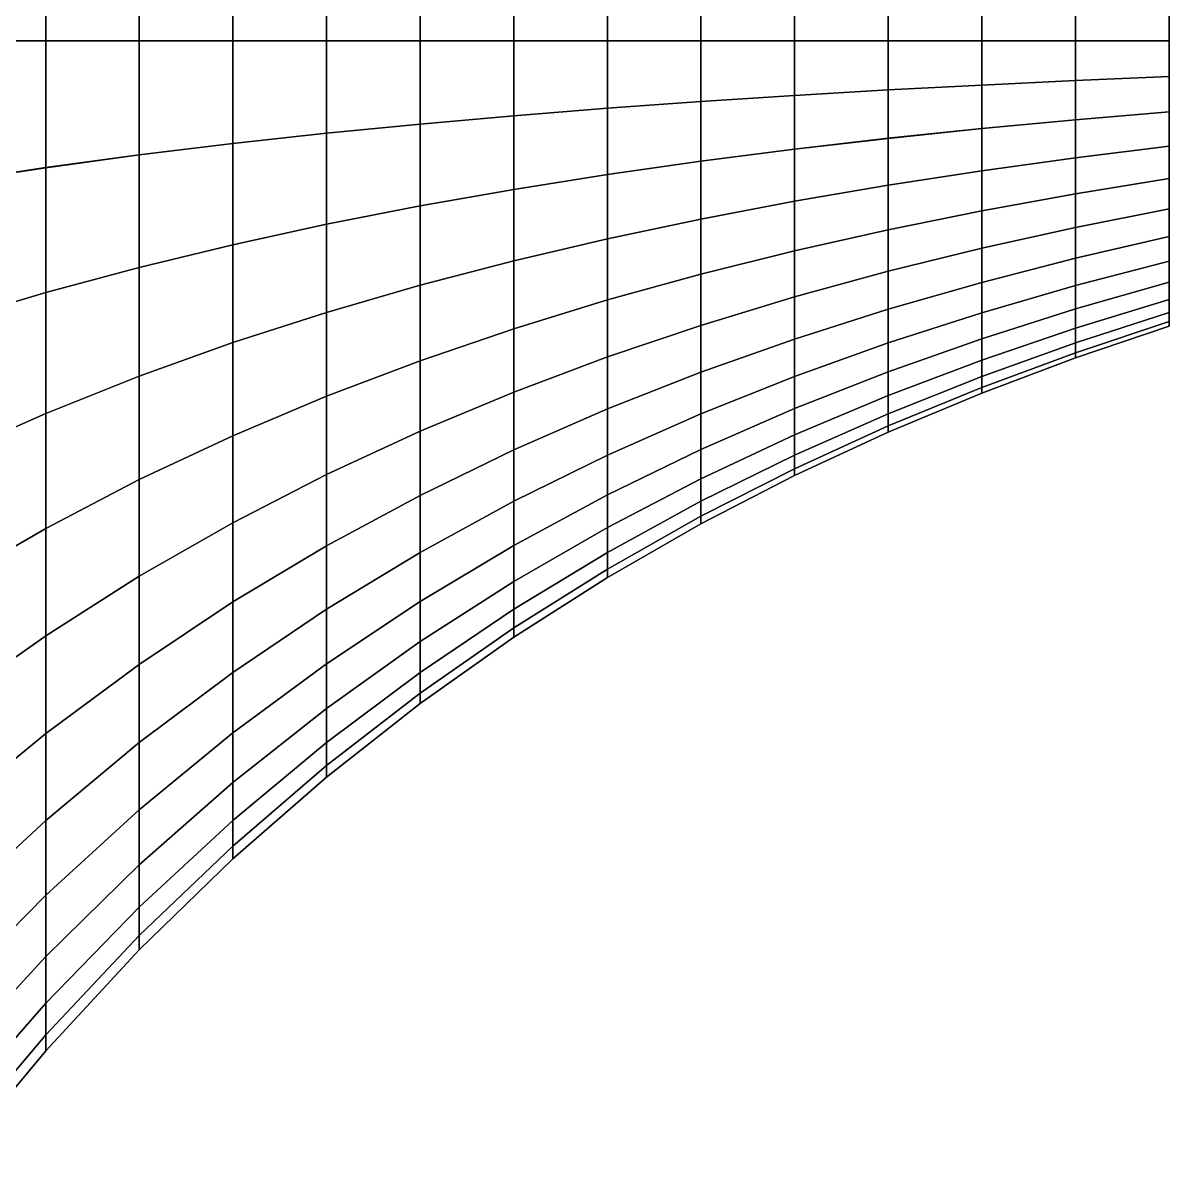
# Model space of a CAD drawing. Extents: x -4.7 to 8.2, y 0.4 to 1.1.
# Drawn here: x 7.9437 to 8.1847, y 0.5229 to 0.7627 of the extents above; entities that cross this region are included whole.
import ezdxf

# ---------------------------------------------------------------- set-up
doc = ezdxf.new("R2010")
doc.units = 0

msp = doc.modelspace()

# ---------------------------------------------------------------- linework, layer by layer
at = {"layer": 'polySurface8', "color": 253}
msp.add_polyline3d([(8.18474, 0.76643, 2.31319), (8.18474, 0.75889, 2.31367), (8.18474, 0.75136, 2.31319), (8.18474, 0.74394, 2.31178), (8.18474, 0.73676, 2.30945), (8.18474, 0.72993, 2.30623), (8.18474, 0.72356, 2.30219), (8.18474, 0.71774, 2.29738), (8.18474, 0.71257, 2.29187), (8.18474, 0.70813, 2.28576), (8.18474, 0.7045, 2.27915), (8.18474, 0.70172, 2.27213), (8.18474, 0.69984, 2.26482), (8.18474, 0.69889, 2.25733), (8.18474, 0.69889, 2.24978), (8.18474, 0.69984, 2.24229), (8.18474, 0.70172, 2.23498), (8.18474, 0.7045, 2.22796), (8.18474, 0.70813, 2.22134), (8.18474, 0.71257, 2.21523), (8.18474, 0.71774, 2.20973), (8.18474, 0.72356, 2.20492), (8.18474, 0.72993, 2.20087), (8.18474, 0.73676, 2.19766), (8.18474, 0.74394, 2.19532), (8.18474, 0.75136, 2.19391), (8.18474, 0.75889, 2.19344), (8.18474, 0.76643, 2.19391)], dxfattribs=at)
for points in [[(7.92884, 0.75889, 2.01705), (7.92884, 0.78853, 2.01891), (7.94853, 0.78557, 2.04238), (7.94853, 0.75889, 2.0407)], [(7.92884, 0.78853, 2.48819), (7.92884, 0.75889, 2.49006), (7.94853, 0.75889, 2.46641), (7.94853, 0.78557, 2.46473)], [(7.94853, 0.75889, 2.0407), (7.94853, 0.78557, 2.04238), (7.96821, 0.7829, 2.06349), (7.96821, 0.75889, 2.06198)], [(7.94853, 0.78557, 2.46473), (7.94853, 0.75889, 2.46641), (7.96821, 0.75889, 2.44512), (7.96821, 0.7829, 2.44361)], [(7.96821, 0.75889, 2.06198), (7.96821, 0.7829, 2.06349), (7.9879, 0.7805, 2.0825), (7.9879, 0.75889, 2.08114)], [(7.96821, 0.7829, 2.44361), (7.96821, 0.75889, 2.44512), (7.9879, 0.75889, 2.42596), (7.9879, 0.7805, 2.4246)], [(7.9879, 0.75889, 2.08114), (7.9879, 0.7805, 2.0825), (8.00758, 0.77834, 2.0996), (8.00758, 0.75889, 2.09838)], [(7.9879, 0.7805, 2.4246), (7.9879, 0.75889, 2.42596), (8.00758, 0.75889, 2.40872), (8.00758, 0.77834, 2.4075)], [(8.00758, 0.75889, 2.09838), (8.00758, 0.77834, 2.0996), (8.02727, 0.7764, 2.115), (8.02727, 0.75889, 2.1139)], [(8.00758, 0.77834, 2.4075), (8.00758, 0.75889, 2.40872), (8.02727, 0.75889, 2.39321), (8.02727, 0.7764, 2.3921)], [(8.02727, 0.75889, 2.1139), (8.02727, 0.7764, 2.115), (8.04695, 0.77465, 2.12885), (8.04695, 0.75889, 2.12786)], [(8.02727, 0.7764, 2.3921), (8.02727, 0.75889, 2.39321), (8.04695, 0.75889, 2.37924), (8.04695, 0.77465, 2.37825)], [(8.04695, 0.75889, 2.12786), (8.04695, 0.77465, 2.12885), (8.06663, 0.77307, 2.14132), (8.06663, 0.75889, 2.14043)], [(8.04695, 0.77465, 2.37825), (8.04695, 0.75889, 2.37924), (8.06663, 0.75889, 2.36667), (8.06663, 0.77307, 2.36578)], [(8.06663, 0.75889, 2.14043), (8.06663, 0.77307, 2.14132), (8.08632, 0.77165, 2.15255), (8.08632, 0.75889, 2.15174)], [(8.06663, 0.77307, 2.36578), (8.06663, 0.75889, 2.36667), (8.08632, 0.75889, 2.35536), (8.08632, 0.77165, 2.35456)], [(8.08632, 0.75889, 2.15174), (8.08632, 0.77165, 2.15255), (8.106, 0.77038, 2.16265), (8.106, 0.75889, 2.16193)], [(8.08632, 0.77165, 2.35456), (8.08632, 0.75889, 2.35536), (8.106, 0.75889, 2.34518), (8.106, 0.77038, 2.34446)], [(8.106, 0.75889, 2.16193), (8.106, 0.77038, 2.16265), (8.12569, 0.76923, 2.17174), (8.12569, 0.75889, 2.17109)], [(8.106, 0.77038, 2.34446), (8.106, 0.75889, 2.34518), (8.12569, 0.75889, 2.33602), (8.12569, 0.76923, 2.33537)], [(8.12569, 0.75889, 2.17109), (8.12569, 0.76923, 2.17174), (8.14537, 0.76819, 2.17992), (8.14537, 0.75889, 2.17933)], [(8.12569, 0.76923, 2.33537), (8.12569, 0.75889, 2.33602), (8.14537, 0.75889, 2.32777), (8.14537, 0.76819, 2.32718)], [(8.14537, 0.75889, 2.17933), (8.14537, 0.76819, 2.17992), (8.16506, 0.76726, 2.18728), (8.16506, 0.75889, 2.18676)], [(8.14537, 0.76819, 2.32718), (8.14537, 0.75889, 2.32777), (8.16506, 0.75889, 2.32035), (8.16506, 0.76726, 2.31982)], [(8.16506, 0.75889, 2.18676), (8.16506, 0.76726, 2.18728), (8.18474, 0.76643, 2.19391), (8.18474, 0.75889, 2.19344)], [(8.16506, 0.76726, 2.31982), (8.16506, 0.75889, 2.32035), (8.18474, 0.75889, 2.31367), (8.18474, 0.76643, 2.31319)], [(7.92884, 0.72925, 2.01891), (7.92884, 0.75889, 2.01705), (7.94853, 0.75889, 2.0407), (7.94853, 0.73221, 2.04238)], [(7.92884, 0.75889, 2.49006), (7.92884, 0.72925, 2.48819), (7.94853, 0.73222, 2.46473), (7.94853, 0.75889, 2.46641)], [(7.94853, 0.73221, 2.04238), (7.94853, 0.75889, 2.0407), (7.96821, 0.75889, 2.06198), (7.96821, 0.73488, 2.06349)], [(7.94853, 0.75889, 2.46641), (7.94853, 0.73222, 2.46473), (7.96821, 0.73488, 2.44361), (7.96821, 0.75889, 2.44512)], [(7.96821, 0.73488, 2.06349), (7.96821, 0.75889, 2.06198), (7.9879, 0.75889, 2.08114), (7.9879, 0.73728, 2.0825)], [(7.96821, 0.75889, 2.44512), (7.96821, 0.73488, 2.44361), (7.9879, 0.73728, 2.4246), (7.9879, 0.75889, 2.42596)], [(7.9879, 0.73728, 2.0825), (7.9879, 0.75889, 2.08114), (8.00758, 0.75889, 2.09838), (8.00758, 0.73944, 2.0996)], [(7.9879, 0.75889, 2.42596), (7.9879, 0.73728, 2.4246), (8.00758, 0.73944, 2.4075), (8.00758, 0.75889, 2.40872)], [(8.00758, 0.73944, 2.0996), (8.00758, 0.75889, 2.09838), (8.02727, 0.75889, 2.1139), (8.02727, 0.74139, 2.115)], [(8.00758, 0.75889, 2.40872), (8.00758, 0.73944, 2.4075), (8.02727, 0.74139, 2.3921), (8.02727, 0.75889, 2.39321)], [(8.02727, 0.74139, 2.115), (8.02727, 0.75889, 2.1139), (8.04695, 0.75889, 2.12786), (8.04695, 0.74314, 2.12885)], [(8.02727, 0.75889, 2.39321), (8.02727, 0.74139, 2.3921), (8.04695, 0.74314, 2.37825), (8.04695, 0.75889, 2.37924)], [(8.04695, 0.74314, 2.12885), (8.04695, 0.75889, 2.12786), (8.06663, 0.75889, 2.14043), (8.06663, 0.74471, 2.14132)], [(8.04695, 0.75889, 2.37924), (8.04695, 0.74314, 2.37825), (8.06663, 0.74472, 2.36578), (8.06663, 0.75889, 2.36667)], [(8.06663, 0.74471, 2.14132), (8.06663, 0.75889, 2.14043), (8.08632, 0.75889, 2.15174), (8.08632, 0.74613, 2.15255)], [(8.06663, 0.75889, 2.36667), (8.06663, 0.74472, 2.36578), (8.08632, 0.74613, 2.35456), (8.08632, 0.75889, 2.35536)], [(8.08632, 0.74613, 2.15255), (8.08632, 0.75889, 2.15174), (8.106, 0.75889, 2.16193), (8.106, 0.74741, 2.16265)], [(8.08632, 0.75889, 2.35536), (8.08632, 0.74613, 2.35456), (8.106, 0.74741, 2.34446), (8.106, 0.75889, 2.34518)], [(8.106, 0.74741, 2.16265), (8.106, 0.75889, 2.16193), (8.12569, 0.75889, 2.17109), (8.12569, 0.74856, 2.17174)], [(8.106, 0.75889, 2.34518), (8.106, 0.74741, 2.34446), (8.12569, 0.74856, 2.33537), (8.12569, 0.75889, 2.33602)], [(8.12569, 0.74856, 2.17174), (8.12569, 0.75889, 2.17109), (8.14537, 0.75889, 2.17933), (8.14537, 0.74959, 2.17992)], [(8.12569, 0.75889, 2.33602), (8.12569, 0.74856, 2.33537), (8.14537, 0.74959, 2.32718), (8.14537, 0.75889, 2.32777)], [(8.14537, 0.74959, 2.17992), (8.14537, 0.75889, 2.17933), (8.16506, 0.75889, 2.18676), (8.16506, 0.75052, 2.18728)], [(8.14537, 0.75889, 2.32777), (8.14537, 0.74959, 2.32718), (8.16506, 0.75052, 2.31982), (8.16506, 0.75889, 2.32035)], [(8.16506, 0.75052, 2.18728), (8.16506, 0.75889, 2.18676), (8.18474, 0.75889, 2.19344), (8.18474, 0.75136, 2.19391)], [(8.16506, 0.75889, 2.32035), (8.16506, 0.75052, 2.31982), (8.18474, 0.75136, 2.31319), (8.18474, 0.75889, 2.31367)], [(8.12569, 0.73838, 2.17368), (8.12569, 0.74856, 2.17174), (8.14537, 0.74959, 2.17992), (8.14537, 0.74044, 2.18167)], [(8.12569, 0.74856, 2.33537), (8.12569, 0.73839, 2.33343), (8.14537, 0.74044, 2.32544), (8.14537, 0.74959, 2.32718)], [(8.14537, 0.74044, 2.18167), (8.14537, 0.74959, 2.17992), (8.16506, 0.75052, 2.18728), (8.16506, 0.74228, 2.18885)], [(8.14537, 0.74959, 2.32718), (8.14537, 0.74044, 2.32544), (8.16506, 0.74228, 2.31825), (8.16506, 0.75052, 2.31982)], [(8.16506, 0.74228, 2.18885), (8.16506, 0.75052, 2.18728), (8.18474, 0.75136, 2.19391), (8.18474, 0.74394, 2.19532)], [(8.16506, 0.75052, 2.31982), (8.16506, 0.74228, 2.31825), (8.18474, 0.74394, 2.31178), (8.18474, 0.75136, 2.31319)], [(8.08632, 0.73357, 2.15494), (8.08632, 0.74613, 2.15255), (8.106, 0.74741, 2.16265), (8.106, 0.73611, 2.1648)], [(8.08632, 0.74613, 2.35456), (8.08632, 0.73357, 2.35216), (8.106, 0.73611, 2.3423), (8.106, 0.74741, 2.34446)], [(8.106, 0.73611, 2.1648), (8.106, 0.74741, 2.16265), (8.12569, 0.74856, 2.17174), (8.12569, 0.73838, 2.17368)], [(8.106, 0.74741, 2.34446), (8.106, 0.73611, 2.3423), (8.12569, 0.73839, 2.33343), (8.12569, 0.74856, 2.33537)], [(8.04695, 0.74314, 2.37825), (8.04695, 0.72764, 2.37529), (8.06663, 0.73076, 2.36312), (8.06663, 0.74472, 2.36578)], [(8.04695, 0.72764, 2.13181), (8.04695, 0.74314, 2.12885), (8.06663, 0.74471, 2.14132), (8.06663, 0.73076, 2.14399)], [(8.06663, 0.73076, 2.14399), (8.06663, 0.74471, 2.14132), (8.08632, 0.74613, 2.15255), (8.08632, 0.73357, 2.15494)], [(8.06663, 0.74472, 2.36578), (8.06663, 0.73076, 2.36312), (8.08632, 0.73357, 2.35216), (8.08632, 0.74613, 2.35456)], [(8.02727, 0.72416, 2.11829), (8.02727, 0.74139, 2.115), (8.04695, 0.74314, 2.12885), (8.04695, 0.72764, 2.13181)], [(8.02727, 0.74139, 2.3921), (8.02727, 0.72416, 2.38882), (8.04695, 0.72764, 2.37529), (8.04695, 0.74314, 2.37825)], [(8.14537, 0.74044, 2.32544), (8.14537, 0.73157, 2.32256), (8.16506, 0.7343, 2.31566), (8.16506, 0.74228, 2.31825)], [(8.14537, 0.73157, 2.18455), (8.14537, 0.74044, 2.18167), (8.16506, 0.74228, 2.18885), (8.16506, 0.7343, 2.19145)], [(8.16506, 0.74228, 2.31825), (8.16506, 0.7343, 2.31566), (8.18474, 0.73676, 2.30945), (8.18474, 0.74394, 2.31178)], [(8.16506, 0.7343, 2.19145), (8.16506, 0.74228, 2.18885), (8.18474, 0.74394, 2.19532), (8.18474, 0.73676, 2.19766)], [(8.00758, 0.7203, 2.10326), (8.00758, 0.73944, 2.0996), (8.02727, 0.74139, 2.115), (8.02727, 0.72416, 2.11829)], [(8.00758, 0.73944, 2.4075), (8.00758, 0.7203, 2.40385), (8.02727, 0.72416, 2.38882), (8.02727, 0.74139, 2.3921)], [(8.12569, 0.73839, 2.33343), (8.12569, 0.72854, 2.33023), (8.14537, 0.73157, 2.32256), (8.14537, 0.74044, 2.32544)], [(8.12569, 0.72854, 2.17688), (8.12569, 0.73838, 2.17368), (8.14537, 0.74044, 2.18167), (8.14537, 0.73157, 2.18455)], [(7.9879, 0.71601, 2.08656), (7.9879, 0.73728, 2.0825), (8.00758, 0.73944, 2.0996), (8.00758, 0.7203, 2.10326)], [(7.9879, 0.73728, 2.4246), (7.9879, 0.71602, 2.42055), (8.00758, 0.7203, 2.40385), (8.00758, 0.73944, 2.4075)], [(8.106, 0.73611, 2.3423), (8.106, 0.72516, 2.33874), (8.12569, 0.72854, 2.33023), (8.12569, 0.73839, 2.33343)], [(8.106, 0.72516, 2.16836), (8.106, 0.73611, 2.1648), (8.12569, 0.73838, 2.17368), (8.12569, 0.72854, 2.17688)], [(7.96821, 0.71125, 2.068), (7.96821, 0.73488, 2.06349), (7.9879, 0.73728, 2.0825), (7.9879, 0.71601, 2.08656)], [(7.96821, 0.73488, 2.44361), (7.96821, 0.71125, 2.4391), (7.9879, 0.71602, 2.42055), (7.9879, 0.73728, 2.4246)], [(8.08632, 0.73357, 2.35216), (8.08632, 0.72141, 2.34821), (8.106, 0.72516, 2.33874), (8.106, 0.73611, 2.3423)], [(8.08632, 0.72141, 2.15889), (8.08632, 0.73357, 2.15494), (8.106, 0.73611, 2.1648), (8.106, 0.72516, 2.16836)], [(8.16506, 0.7343, 2.31566), (8.16506, 0.72671, 2.31209), (8.18474, 0.72993, 2.30623), (8.18474, 0.73676, 2.30945)], [(8.16506, 0.72671, 2.19502), (8.16506, 0.7343, 2.19145), (8.18474, 0.73676, 2.19766), (8.18474, 0.72993, 2.20087)], [(7.94853, 0.70596, 2.04738), (7.94853, 0.73221, 2.04238), (7.96821, 0.73488, 2.06349), (7.96821, 0.71125, 2.068)], [(7.94853, 0.73222, 2.46473), (7.94853, 0.70596, 2.45972), (7.96821, 0.71125, 2.4391), (7.96821, 0.73488, 2.44361)], [(8.06663, 0.73076, 2.36312), (8.06663, 0.71725, 2.35873), (8.08632, 0.72141, 2.34821), (8.08632, 0.73357, 2.35216)], [(8.06663, 0.71725, 2.14838), (8.06663, 0.73076, 2.14399), (8.08632, 0.73357, 2.15494), (8.08632, 0.72141, 2.15889)], [(8.14537, 0.73157, 2.32256), (8.14537, 0.72314, 2.31859), (8.16506, 0.72671, 2.31209), (8.16506, 0.7343, 2.31566)], [(8.14537, 0.72314, 2.18851), (8.14537, 0.73157, 2.18455), (8.16506, 0.7343, 2.19145), (8.16506, 0.72671, 2.19502)], [(7.92884, 0.72925, 2.48819), (7.92884, 0.70008, 2.48263), (7.94853, 0.70596, 2.45972), (7.94853, 0.73222, 2.46473)], [(7.92884, 0.70008, 2.02448), (7.92884, 0.72925, 2.01891), (7.94853, 0.73221, 2.04238), (7.94853, 0.70596, 2.04738)], [(8.04695, 0.72764, 2.37529), (8.04695, 0.71262, 2.37041), (8.06663, 0.71725, 2.35873), (8.06663, 0.73076, 2.36312)], [(8.04695, 0.71262, 2.13669), (8.04695, 0.72764, 2.13181), (8.06663, 0.73076, 2.14399), (8.06663, 0.71725, 2.14838)], [(8.12569, 0.72854, 2.33023), (8.12569, 0.71916, 2.32582), (8.14537, 0.72314, 2.31859), (8.14537, 0.73157, 2.32256)], [(8.12569, 0.71916, 2.18129), (8.12569, 0.72854, 2.17688), (8.14537, 0.73157, 2.18455), (8.14537, 0.72314, 2.18851)], [(8.106, 0.72516, 2.33874), (8.106, 0.71475, 2.33385), (8.12569, 0.71916, 2.32582), (8.12569, 0.72854, 2.33023)], [(8.106, 0.71475, 2.17326), (8.106, 0.72516, 2.16836), (8.12569, 0.72854, 2.17688), (8.12569, 0.71916, 2.18129)], [(8.16506, 0.72671, 2.31209), (8.16506, 0.71963, 2.30759), (8.18474, 0.72356, 2.30219), (8.18474, 0.72993, 2.30623)], [(8.16506, 0.71963, 2.19951), (8.16506, 0.72671, 2.19502), (8.18474, 0.72993, 2.20087), (8.18474, 0.72356, 2.20492)], [(8.02727, 0.72416, 2.38882), (8.02727, 0.70748, 2.3834), (8.04695, 0.71262, 2.37041), (8.04695, 0.72764, 2.37529)], [(8.02727, 0.70748, 2.12371), (8.02727, 0.72416, 2.11829), (8.04695, 0.72764, 2.13181), (8.04695, 0.71262, 2.13669)], [(8.14537, 0.72314, 2.31859), (8.14537, 0.71527, 2.3136), (8.16506, 0.71963, 2.30759), (8.16506, 0.72671, 2.31209)], [(8.14537, 0.71527, 2.19351), (8.14537, 0.72314, 2.18851), (8.16506, 0.72671, 2.19502), (8.16506, 0.71963, 2.19951)], [(8.00758, 0.7203, 2.40385), (8.00758, 0.70177, 2.39783), (8.02727, 0.70748, 2.3834), (8.02727, 0.72416, 2.38882)], [(8.00758, 0.70177, 2.10928), (8.00758, 0.7203, 2.10326), (8.02727, 0.72416, 2.11829), (8.02727, 0.70748, 2.12371)], [(8.08632, 0.72141, 2.34821), (8.08632, 0.70985, 2.34277), (8.106, 0.71475, 2.33385), (8.106, 0.72516, 2.33874)], [(8.08632, 0.70985, 2.16434), (8.08632, 0.72141, 2.15889), (8.106, 0.72516, 2.16836), (8.106, 0.71475, 2.17326)], [(8.12569, 0.71916, 2.32582), (8.12569, 0.71042, 2.32027), (8.14537, 0.71527, 2.3136), (8.14537, 0.72314, 2.31859)], [(8.12569, 0.71042, 2.18684), (8.12569, 0.71916, 2.18129), (8.14537, 0.72314, 2.18851), (8.14537, 0.71527, 2.19351)], [(8.16506, 0.71963, 2.30759), (8.16506, 0.71317, 2.30224), (8.18474, 0.71774, 2.29738), (8.18474, 0.72356, 2.30219)], [(8.16506, 0.71317, 2.20486), (8.16506, 0.71963, 2.19951), (8.18474, 0.72356, 2.20492), (8.18474, 0.71774, 2.20973)], [(8.06663, 0.71725, 2.35873), (8.06663, 0.7044, 2.35268), (8.08632, 0.70985, 2.34277), (8.08632, 0.72141, 2.34821)], [(8.06663, 0.7044, 2.15442), (8.06663, 0.71725, 2.14838), (8.08632, 0.72141, 2.15889), (8.08632, 0.70985, 2.16434)], [(7.9879, 0.71602, 2.42055), (7.9879, 0.69542, 2.41386), (8.00758, 0.70177, 2.39783), (8.00758, 0.7203, 2.40385)], [(7.9879, 0.69542, 2.09325), (7.9879, 0.71601, 2.08656), (8.00758, 0.7203, 2.10326), (8.00758, 0.70177, 2.10928)], [(8.106, 0.71475, 2.33385), (8.106, 0.70504, 2.32768), (8.12569, 0.71042, 2.32027), (8.12569, 0.71916, 2.32582)], [(8.106, 0.70504, 2.17942), (8.106, 0.71475, 2.17326), (8.12569, 0.71916, 2.18129), (8.12569, 0.71042, 2.18684)], [(8.14537, 0.71527, 2.3136), (8.14537, 0.70809, 2.30765), (8.16506, 0.71317, 2.30224), (8.16506, 0.71963, 2.30759)], [(8.14537, 0.70809, 2.19945), (8.14537, 0.71527, 2.19351), (8.16506, 0.71963, 2.19951), (8.16506, 0.71317, 2.20486)], [(7.96821, 0.71125, 2.4391), (7.96821, 0.68837, 2.43167), (7.9879, 0.69542, 2.41386), (7.9879, 0.71602, 2.42055)], [(7.96821, 0.68837, 2.07544), (7.96821, 0.71125, 2.068), (7.9879, 0.71601, 2.08656), (7.9879, 0.69542, 2.09325)], [(8.04695, 0.71262, 2.37041), (8.04695, 0.69834, 2.36369), (8.06663, 0.7044, 2.35268), (8.06663, 0.71725, 2.35873)], [(8.04695, 0.69834, 2.14341), (8.04695, 0.71262, 2.13669), (8.06663, 0.71725, 2.14838), (8.06663, 0.7044, 2.15442)], [(8.16506, 0.71317, 2.30224), (8.16506, 0.70743, 2.29613), (8.18474, 0.71257, 2.29187), (8.18474, 0.71774, 2.29738)], [(8.16506, 0.70743, 2.21097), (8.16506, 0.71317, 2.20486), (8.18474, 0.71774, 2.20973), (8.18474, 0.71257, 2.21523)], [(8.08632, 0.70985, 2.34277), (8.08632, 0.69905, 2.33592), (8.106, 0.70504, 2.32768), (8.106, 0.71475, 2.33385)], [(8.08632, 0.69905, 2.17119), (8.08632, 0.70985, 2.16434), (8.106, 0.71475, 2.17326), (8.106, 0.70504, 2.17942)], [(8.12569, 0.71042, 2.32027), (8.12569, 0.70244, 2.31367), (8.14537, 0.70809, 2.30765), (8.14537, 0.71527, 2.3136)], [(8.12569, 0.70244, 2.19344), (8.12569, 0.71042, 2.18684), (8.14537, 0.71527, 2.19351), (8.14537, 0.70809, 2.19945)], [(7.94853, 0.70596, 2.45972), (7.94853, 0.68054, 2.45146), (7.96821, 0.68837, 2.43167), (7.96821, 0.71125, 2.4391)], [(7.94853, 0.68054, 2.05564), (7.94853, 0.70596, 2.04738), (7.96821, 0.71125, 2.068), (7.96821, 0.68837, 2.07544)], [(8.02727, 0.70748, 2.3834), (8.02727, 0.69161, 2.37593), (8.04695, 0.69834, 2.36369), (8.04695, 0.71262, 2.37041)], [(8.02727, 0.69161, 2.13117), (8.02727, 0.70748, 2.12371), (8.04695, 0.71262, 2.13669), (8.04695, 0.69834, 2.14341)], [(8.14537, 0.70809, 2.30765), (8.14537, 0.70171, 2.30086), (8.16506, 0.70743, 2.29613), (8.16506, 0.71317, 2.30224)], [(8.14537, 0.70171, 2.20624), (8.14537, 0.70809, 2.19945), (8.16506, 0.71317, 2.20486), (8.16506, 0.70743, 2.21097)], [(8.16506, 0.70743, 2.29613), (8.16506, 0.7025, 2.28934), (8.18474, 0.70813, 2.28576), (8.18474, 0.71257, 2.29187)], [(8.16506, 0.70249, 2.21776), (8.16506, 0.70743, 2.21097), (8.18474, 0.71257, 2.21523), (8.18474, 0.70813, 2.22134)], [(8.06663, 0.7044, 2.35268), (8.06663, 0.6924, 2.34507), (8.08632, 0.69905, 2.33592), (8.08632, 0.70985, 2.34277)], [(8.06663, 0.6924, 2.16204), (8.06663, 0.7044, 2.15442), (8.08632, 0.70985, 2.16434), (8.08632, 0.69905, 2.17119)], [(8.106, 0.70504, 2.32768), (8.106, 0.69617, 2.32035), (8.12569, 0.70244, 2.31367), (8.12569, 0.71042, 2.32027)], [(8.106, 0.69617, 2.18676), (8.106, 0.70504, 2.17942), (8.12569, 0.71042, 2.18684), (8.12569, 0.70244, 2.19344)], [(8.00758, 0.70177, 2.39783), (8.00758, 0.68414, 2.38953), (8.02727, 0.69161, 2.37593), (8.02727, 0.70748, 2.3834)], [(8.00758, 0.68414, 2.11757), (8.00758, 0.70177, 2.10928), (8.02727, 0.70748, 2.12371), (8.02727, 0.69161, 2.13117)], [(8.12569, 0.70244, 2.31367), (8.12569, 0.69535, 2.30612), (8.14537, 0.70171, 2.30086), (8.14537, 0.70809, 2.30765)], [(8.12569, 0.69535, 2.20099), (8.12569, 0.70244, 2.19344), (8.14537, 0.70809, 2.19945), (8.14537, 0.70171, 2.20624)], [(8.14537, 0.70171, 2.30086), (8.14537, 0.69623, 2.29332), (8.16506, 0.7025, 2.28934), (8.16506, 0.70743, 2.29613)], [(8.14537, 0.69623, 2.21378), (8.14537, 0.70171, 2.20624), (8.16506, 0.70743, 2.21097), (8.16506, 0.70249, 2.21776)], [(8.16506, 0.7025, 2.28934), (8.16506, 0.69845, 2.28199), (8.18474, 0.7045, 2.27915), (8.18474, 0.70813, 2.28576)], [(8.16506, 0.69845, 2.22511), (8.16506, 0.70249, 2.21776), (8.18474, 0.70813, 2.22134), (8.18474, 0.7045, 2.22796)], [(7.92884, 0.70008, 2.48263), (7.92884, 0.67183, 2.47345), (7.94853, 0.68054, 2.45146), (7.94853, 0.70596, 2.45972)], [(7.92884, 0.67183, 2.03366), (7.92884, 0.70008, 2.02448), (7.94853, 0.70596, 2.04738), (7.94853, 0.68054, 2.05564)], [(8.04695, 0.69834, 2.36369), (8.04695, 0.68501, 2.35524), (8.06663, 0.6924, 2.34507), (8.06663, 0.7044, 2.35268)], [(8.04695, 0.68501, 2.15187), (8.04695, 0.69834, 2.14341), (8.06663, 0.7044, 2.15442), (8.06663, 0.6924, 2.16204)], [(8.08632, 0.69905, 2.33592), (8.08632, 0.6892, 2.32777), (8.106, 0.69617, 2.32035), (8.106, 0.70504, 2.32768)], [(8.08632, 0.6892, 2.17934), (8.08632, 0.69905, 2.17119), (8.106, 0.70504, 2.17942), (8.106, 0.69617, 2.18676)], [(8.16506, 0.69845, 2.28199), (8.16506, 0.69537, 2.27419), (8.18474, 0.70172, 2.27213), (8.18474, 0.7045, 2.27915)], [(8.16506, 0.69537, 2.23291), (8.16506, 0.69845, 2.22511), (8.18474, 0.7045, 2.22796), (8.18474, 0.70172, 2.23498)], [(7.9879, 0.69542, 2.41386), (7.9879, 0.67583, 2.40464), (8.00758, 0.68414, 2.38953), (8.00758, 0.70177, 2.39783)], [(7.9879, 0.67583, 2.10247), (7.9879, 0.69542, 2.09325), (8.00758, 0.70177, 2.10928), (8.00758, 0.68414, 2.11757)], [(8.106, 0.69617, 2.32035), (8.106, 0.68829, 2.31196), (8.12569, 0.69535, 2.30612), (8.12569, 0.70244, 2.31367)], [(8.106, 0.68829, 2.19515), (8.106, 0.69617, 2.18676), (8.12569, 0.70244, 2.19344), (8.12569, 0.69535, 2.20099)], [(8.12569, 0.69535, 2.30612), (8.12569, 0.68927, 2.29774), (8.14537, 0.69623, 2.29332), (8.14537, 0.70171, 2.30086)], [(8.12569, 0.68927, 2.20937), (8.12569, 0.69535, 2.20099), (8.14537, 0.70171, 2.20624), (8.14537, 0.69623, 2.21378)], [(8.14537, 0.69623, 2.29332), (8.14537, 0.69174, 2.28515), (8.16506, 0.69845, 2.28199), (8.16506, 0.7025, 2.28934)], [(8.14537, 0.69174, 2.22195), (8.14537, 0.69623, 2.21378), (8.16506, 0.70249, 2.21776), (8.16506, 0.69845, 2.22511)], [(8.16506, 0.69537, 2.27419), (8.16506, 0.69328, 2.26607), (8.18474, 0.69984, 2.26482), (8.18474, 0.70172, 2.27213)], [(8.16506, 0.69328, 2.24104), (8.16506, 0.69537, 2.23291), (8.18474, 0.70172, 2.23498), (8.18474, 0.69984, 2.24229)], [(8.06663, 0.6924, 2.34507), (8.06663, 0.68146, 2.33601), (8.08632, 0.6892, 2.32777), (8.08632, 0.69905, 2.33592)], [(8.06663, 0.68146, 2.17109), (8.06663, 0.6924, 2.16204), (8.08632, 0.69905, 2.17119), (8.08632, 0.6892, 2.17934)], [(8.16506, 0.69328, 2.26607), (8.16506, 0.69223, 2.25775), (8.18474, 0.69889, 2.25733), (8.18474, 0.69984, 2.26482)], [(8.16506, 0.69223, 2.24936), (8.16506, 0.69328, 2.24104), (8.18474, 0.69984, 2.24229), (8.18474, 0.69889, 2.24978)], [(8.02727, 0.69161, 2.37593), (8.02727, 0.67681, 2.36653), (8.04695, 0.68501, 2.35524), (8.04695, 0.69834, 2.36369)], [(8.02727, 0.67681, 2.14057), (8.02727, 0.69161, 2.13117), (8.04695, 0.69834, 2.14341), (8.04695, 0.68501, 2.15187)], [(8.14537, 0.69174, 2.28515), (8.14537, 0.68831, 2.27649), (8.16506, 0.69537, 2.27419), (8.16506, 0.69845, 2.28199)], [(8.14537, 0.68831, 2.23062), (8.14537, 0.69174, 2.22195), (8.16506, 0.69845, 2.22511), (8.16506, 0.69537, 2.23291)], [(8.16506, 0.69223, 2.25775), (8.16506, 0.69223, 2.24936), (8.18474, 0.69889, 2.24978), (8.18474, 0.69889, 2.25733)], [(7.96821, 0.68837, 2.43167), (7.96821, 0.6666, 2.42143), (7.9879, 0.67583, 2.40464), (7.9879, 0.69542, 2.41386)], [(7.96821, 0.6666, 2.08568), (7.96821, 0.68837, 2.07544), (7.9879, 0.69542, 2.09325), (7.9879, 0.67583, 2.10247)], [(8.08632, 0.6892, 2.32777), (8.08632, 0.68045, 2.31845), (8.106, 0.68829, 2.31196), (8.106, 0.69617, 2.32035)], [(8.08632, 0.68045, 2.18866), (8.08632, 0.6892, 2.17934), (8.106, 0.69617, 2.18676), (8.106, 0.68829, 2.19515)], [(8.106, 0.68829, 2.31196), (8.106, 0.68153, 2.30265), (8.12569, 0.68927, 2.29774), (8.12569, 0.69535, 2.30612)], [(8.106, 0.68153, 2.20446), (8.106, 0.68829, 2.19515), (8.12569, 0.69535, 2.20099), (8.12569, 0.68927, 2.20937)], [(8.12569, 0.68927, 2.29774), (8.12569, 0.68428, 2.28866), (8.14537, 0.69174, 2.28515), (8.14537, 0.69623, 2.29332)], [(8.12569, 0.68428, 2.21844), (8.12569, 0.68927, 2.20937), (8.14537, 0.69623, 2.21378), (8.14537, 0.69174, 2.22195)], [(8.14537, 0.68831, 2.27649), (8.14537, 0.68599, 2.26746), (8.16506, 0.69328, 2.26607), (8.16506, 0.69537, 2.27419)], [(8.14537, 0.68599, 2.23964), (8.14537, 0.68831, 2.23062), (8.16506, 0.69537, 2.23291), (8.16506, 0.69328, 2.24104)], [(8.04695, 0.68501, 2.35524), (8.04695, 0.67285, 2.34518), (8.06663, 0.68146, 2.33601), (8.06663, 0.6924, 2.34507)], [(8.04695, 0.67285, 2.16193), (8.04695, 0.68501, 2.15187), (8.06663, 0.6924, 2.16204), (8.06663, 0.68146, 2.17109)], [(8.12569, 0.68428, 2.28866), (8.12569, 0.68046, 2.27904), (8.14537, 0.68831, 2.27649), (8.14537, 0.69174, 2.28515)], [(8.12569, 0.68046, 2.22807), (8.12569, 0.68428, 2.21844), (8.14537, 0.69174, 2.22195), (8.14537, 0.68831, 2.23062)], [(8.14537, 0.68599, 2.26746), (8.14537, 0.68482, 2.25821), (8.16506, 0.69223, 2.25775), (8.16506, 0.69328, 2.26607)], [(8.14537, 0.68482, 2.24889), (8.14537, 0.68599, 2.23964), (8.16506, 0.69328, 2.24104), (8.16506, 0.69223, 2.24936)], [(8.14537, 0.68482, 2.25821), (8.14537, 0.68482, 2.24889), (8.16506, 0.69223, 2.24936), (8.16506, 0.69223, 2.25775)], [(8.00758, 0.68414, 2.38953), (8.00758, 0.66769, 2.37909), (8.02727, 0.67681, 2.36653), (8.02727, 0.69161, 2.37593)], [(8.00758, 0.66768, 2.12802), (8.00758, 0.68414, 2.11757), (8.02727, 0.69161, 2.13117), (8.02727, 0.67681, 2.14057)], [(8.106, 0.68153, 2.30265), (8.106, 0.67599, 2.29256), (8.12569, 0.68428, 2.28866), (8.12569, 0.68927, 2.29774)], [(8.106, 0.67599, 2.21454), (8.106, 0.68153, 2.20446), (8.12569, 0.68927, 2.20937), (8.12569, 0.68428, 2.21844)], [(7.94853, 0.68054, 2.45146), (7.94853, 0.65635, 2.44008), (7.96821, 0.6666, 2.42143), (7.96821, 0.68837, 2.43167)], [(7.94853, 0.65635, 2.06703), (7.94853, 0.68054, 2.05564), (7.96821, 0.68837, 2.07544), (7.96821, 0.6666, 2.08568)], [(8.06663, 0.68146, 2.33601), (8.06663, 0.67173, 2.32566), (8.08632, 0.68045, 2.31845), (8.08632, 0.6892, 2.32777)], [(8.06663, 0.67173, 2.18145), (8.06663, 0.68146, 2.17109), (8.08632, 0.6892, 2.17934), (8.08632, 0.68045, 2.18866)], [(8.08632, 0.68045, 2.31845), (8.08632, 0.67293, 2.3081), (8.106, 0.68153, 2.30265), (8.106, 0.68829, 2.31196)], [(8.08632, 0.67293, 2.199), (8.08632, 0.68045, 2.18866), (8.106, 0.68829, 2.19515), (8.106, 0.68153, 2.20446)], [(8.12569, 0.68046, 2.27904), (8.12569, 0.67789, 2.269), (8.14537, 0.68599, 2.26746), (8.14537, 0.68831, 2.27649)], [(8.12569, 0.67789, 2.2381), (8.12569, 0.68046, 2.22807), (8.14537, 0.68831, 2.23062), (8.14537, 0.68599, 2.23964)], [(8.02727, 0.67681, 2.36653), (8.02727, 0.66329, 2.35536), (8.04695, 0.67285, 2.34518), (8.04695, 0.68501, 2.35524)], [(8.02727, 0.66329, 2.15175), (8.02727, 0.67681, 2.14057), (8.04695, 0.68501, 2.15187), (8.04695, 0.67285, 2.16193)], [(8.12569, 0.67789, 2.269), (8.12569, 0.67659, 2.25873), (8.14537, 0.68482, 2.25821), (8.14537, 0.68599, 2.26746)], [(8.12569, 0.67659, 2.24837), (8.12569, 0.67789, 2.2381), (8.14537, 0.68599, 2.23964), (8.14537, 0.68482, 2.24889)], [(8.12569, 0.67659, 2.25873), (8.12569, 0.67659, 2.24837), (8.14537, 0.68482, 2.24889), (8.14537, 0.68482, 2.25821)], [(7.9879, 0.67583, 2.40464), (7.9879, 0.65755, 2.39304), (8.00758, 0.66769, 2.37909), (8.00758, 0.68414, 2.38953)], [(7.9879, 0.65755, 2.11407), (7.9879, 0.67583, 2.10247), (8.00758, 0.68414, 2.11757), (8.00758, 0.66768, 2.12802)], [(8.106, 0.67599, 2.29256), (8.106, 0.67175, 2.28187), (8.12569, 0.68046, 2.27904), (8.12569, 0.68428, 2.28866)], [(8.106, 0.67175, 2.22524), (8.106, 0.67599, 2.21454), (8.12569, 0.68428, 2.21844), (8.12569, 0.68046, 2.22807)], [(7.92884, 0.67183, 2.47345), (7.92884, 0.64496, 2.4608), (7.94853, 0.65635, 2.44008), (7.94853, 0.68054, 2.45146)], [(7.92884, 0.64496, 2.0463), (7.92884, 0.67183, 2.03366), (7.94853, 0.68054, 2.05564), (7.94853, 0.65635, 2.06703)], [(8.04695, 0.67285, 2.34518), (8.04695, 0.66205, 2.33367), (8.06663, 0.67173, 2.32566), (8.06663, 0.68146, 2.33601)], [(8.04695, 0.66205, 2.17344), (8.04695, 0.67285, 2.16193), (8.06663, 0.68146, 2.17109), (8.06663, 0.67173, 2.18145)], [(8.06663, 0.67173, 2.32566), (8.06663, 0.66338, 2.31416), (8.08632, 0.67293, 2.3081), (8.08632, 0.68045, 2.31845)], [(8.06663, 0.66338, 2.19294), (8.06663, 0.67173, 2.18145), (8.08632, 0.68045, 2.18866), (8.08632, 0.67293, 2.199)], [(8.08632, 0.67293, 2.3081), (8.08632, 0.66677, 2.2969), (8.106, 0.67599, 2.29256), (8.106, 0.68153, 2.30265)], [(8.08632, 0.66677, 2.2102), (8.08632, 0.67293, 2.199), (8.106, 0.68153, 2.20446), (8.106, 0.67599, 2.21454)], [(8.106, 0.67175, 2.28187), (8.106, 0.66889, 2.27072), (8.12569, 0.67789, 2.269), (8.12569, 0.68046, 2.27904)], [(8.106, 0.66889, 2.23638), (8.106, 0.67175, 2.22524), (8.12569, 0.68046, 2.22807), (8.12569, 0.67789, 2.2381)], [(8.106, 0.66889, 2.27072), (8.106, 0.66745, 2.25931), (8.12569, 0.67659, 2.25873), (8.12569, 0.67789, 2.269)], [(8.106, 0.66745, 2.2478), (8.106, 0.66889, 2.23638), (8.12569, 0.67789, 2.2381), (8.12569, 0.67659, 2.24837)], [(7.96821, 0.6666, 2.42143), (7.96821, 0.64629, 2.40853), (7.9879, 0.65755, 2.39304), (7.9879, 0.67583, 2.40464)], [(7.96821, 0.64629, 2.09857), (7.96821, 0.6666, 2.08568), (7.9879, 0.67583, 2.10247), (7.9879, 0.65755, 2.11407)], [(8.00758, 0.66769, 2.37909), (8.00758, 0.65267, 2.36667), (8.02727, 0.66329, 2.35536), (8.02727, 0.67681, 2.36653)], [(8.00758, 0.65267, 2.14044), (8.00758, 0.66768, 2.12802), (8.02727, 0.67681, 2.14057), (8.02727, 0.66329, 2.15175)], [(8.08632, 0.66677, 2.2969), (8.08632, 0.66207, 2.28501), (8.106, 0.67175, 2.28187), (8.106, 0.67599, 2.29256)], [(8.08632, 0.66207, 2.22209), (8.08632, 0.66677, 2.2102), (8.106, 0.67599, 2.21454), (8.106, 0.67175, 2.22524)], [(8.106, 0.66745, 2.25931), (8.106, 0.66745, 2.2478), (8.12569, 0.67659, 2.24837), (8.12569, 0.67659, 2.25873)], [(8.02727, 0.66329, 2.35536), (8.02727, 0.65129, 2.34257), (8.04695, 0.66205, 2.33367), (8.04695, 0.67285, 2.34518)], [(8.02727, 0.65129, 2.16453), (8.02727, 0.66329, 2.15175), (8.04695, 0.67285, 2.16193), (8.04695, 0.66205, 2.17344)], [(8.06663, 0.66338, 2.31416), (8.06663, 0.65654, 2.30172), (8.08632, 0.66677, 2.2969), (8.08632, 0.67293, 2.3081)], [(8.06663, 0.65654, 2.20539), (8.06663, 0.66338, 2.19294), (8.08632, 0.67293, 2.199), (8.08632, 0.66677, 2.2102)], [(8.04695, 0.66205, 2.33367), (8.04695, 0.65277, 2.3209), (8.06663, 0.66338, 2.31416), (8.06663, 0.67173, 2.32566)], [(8.04695, 0.65277, 2.1862), (8.04695, 0.66205, 2.17344), (8.06663, 0.67173, 2.18145), (8.06663, 0.66338, 2.19294)], [(8.08632, 0.66207, 2.28501), (8.08632, 0.65889, 2.27263), (8.106, 0.66889, 2.27072), (8.106, 0.67175, 2.28187)], [(8.08632, 0.65889, 2.23448), (8.08632, 0.66207, 2.22209), (8.106, 0.67175, 2.22524), (8.106, 0.66889, 2.23638)], [(7.9879, 0.65755, 2.39304), (7.9879, 0.64087, 2.37924), (8.00758, 0.65267, 2.36667), (8.00758, 0.66769, 2.37909)], [(7.9879, 0.64087, 2.12787), (7.9879, 0.65755, 2.11407), (8.00758, 0.66768, 2.12802), (8.00758, 0.65267, 2.14044)], [(8.08632, 0.65889, 2.27263), (8.08632, 0.65729, 2.25994), (8.106, 0.66745, 2.25931), (8.106, 0.66889, 2.27072)], [(8.08632, 0.65729, 2.24716), (8.08632, 0.65889, 2.23448), (8.106, 0.66889, 2.23638), (8.106, 0.66745, 2.2478)], [(7.94853, 0.65635, 2.44008), (7.94853, 0.63378, 2.42576), (7.96821, 0.64629, 2.40853), (7.96821, 0.6666, 2.42143)], [(7.94853, 0.63378, 2.08135), (7.94853, 0.65635, 2.06703), (7.96821, 0.6666, 2.08568), (7.96821, 0.64629, 2.09857)], [(8.06663, 0.65654, 2.30172), (8.06663, 0.65131, 2.28851), (8.08632, 0.66207, 2.28501), (8.08632, 0.66677, 2.2969)], [(8.06663, 0.65131, 2.2186), (8.06663, 0.65654, 2.20539), (8.08632, 0.66677, 2.2102), (8.08632, 0.66207, 2.22209)], [(8.08632, 0.65729, 2.25994), (8.08632, 0.65729, 2.24716), (8.106, 0.66745, 2.2478), (8.106, 0.66745, 2.25931)], [(8.00758, 0.65267, 2.36667), (8.00758, 0.63933, 2.35246), (8.02727, 0.65129, 2.34257), (8.02727, 0.66329, 2.35536)], [(8.00758, 0.63933, 2.15464), (8.00758, 0.65267, 2.14044), (8.02727, 0.66329, 2.15175), (8.02727, 0.65129, 2.16453)], [(8.04695, 0.65277, 2.3209), (8.04695, 0.64517, 2.30707), (8.06663, 0.65654, 2.30172), (8.06663, 0.66338, 2.31416)], [(8.04695, 0.64517, 2.20004), (8.04695, 0.65277, 2.1862), (8.06663, 0.66338, 2.19294), (8.06663, 0.65654, 2.20539)], [(8.02727, 0.65129, 2.34257), (8.02727, 0.64098, 2.32838), (8.04695, 0.65277, 2.3209), (8.04695, 0.66205, 2.33367)], [(8.02727, 0.64098, 2.17872), (8.02727, 0.65129, 2.16453), (8.04695, 0.66205, 2.17344), (8.04695, 0.65277, 2.1862)], [(8.06663, 0.65131, 2.28851), (8.06663, 0.64778, 2.27475), (8.08632, 0.65889, 2.27263), (8.08632, 0.66207, 2.28501)], [(8.06663, 0.64778, 2.23236), (8.06663, 0.65131, 2.2186), (8.08632, 0.66207, 2.22209), (8.08632, 0.65889, 2.23448)], [(8.06663, 0.64778, 2.27475), (8.06663, 0.646, 2.26065), (8.08632, 0.65729, 2.25994), (8.08632, 0.65889, 2.27263)], [(8.06663, 0.646, 2.24645), (8.06663, 0.64778, 2.23236), (8.08632, 0.65889, 2.23448), (8.08632, 0.65729, 2.24716)], [(7.92884, 0.64496, 2.4608), (7.92884, 0.61988, 2.44489), (7.94853, 0.63378, 2.42576), (7.94853, 0.65635, 2.44008)], [(7.92884, 0.61988, 2.06222), (7.92884, 0.64496, 2.0463), (7.94853, 0.65635, 2.06703), (7.94853, 0.63378, 2.08135)], [(7.96821, 0.64629, 2.40853), (7.96821, 0.62775, 2.3932), (7.9879, 0.64087, 2.37924), (7.9879, 0.65755, 2.39304)], [(7.96821, 0.62775, 2.1139), (7.96821, 0.64629, 2.09857), (7.9879, 0.65755, 2.11407), (7.9879, 0.64087, 2.12787)], [(8.04695, 0.64517, 2.30707), (8.04695, 0.63936, 2.29239), (8.06663, 0.65131, 2.28851), (8.06663, 0.65654, 2.30172)], [(8.04695, 0.63936, 2.21471), (8.04695, 0.64517, 2.20004), (8.06663, 0.65654, 2.20539), (8.06663, 0.65131, 2.2186)], [(8.06663, 0.646, 2.26065), (8.06663, 0.646, 2.24645), (8.08632, 0.65729, 2.24716), (8.08632, 0.65729, 2.25994)], [(7.9879, 0.64087, 2.37924), (7.9879, 0.62605, 2.36345), (8.00758, 0.63933, 2.35246), (8.00758, 0.65267, 2.36667)], [(7.9879, 0.62605, 2.14365), (7.9879, 0.64087, 2.12787), (8.00758, 0.65267, 2.14044), (8.00758, 0.63933, 2.15464)], [(8.00758, 0.63933, 2.35246), (8.00758, 0.62788, 2.3367), (8.02727, 0.64098, 2.32838), (8.02727, 0.65129, 2.34257)], [(8.00758, 0.62788, 2.17041), (8.00758, 0.63933, 2.15464), (8.02727, 0.65129, 2.16453), (8.02727, 0.64098, 2.17872)], [(8.02727, 0.64098, 2.32838), (8.02727, 0.63253, 2.31301), (8.04695, 0.64517, 2.30707), (8.04695, 0.65277, 2.3209)], [(8.02727, 0.63253, 2.19409), (8.02727, 0.64098, 2.17872), (8.04695, 0.65277, 2.1862), (8.04695, 0.64517, 2.20004)], [(8.04695, 0.63936, 2.29239), (8.04695, 0.63543, 2.2771), (8.06663, 0.64778, 2.27475), (8.06663, 0.65131, 2.28851)], [(8.04695, 0.63543, 2.23), (8.04695, 0.63936, 2.21471), (8.06663, 0.65131, 2.2186), (8.06663, 0.64778, 2.23236)], [(7.94853, 0.63378, 2.42576), (7.94853, 0.61318, 2.40872), (7.96821, 0.62775, 2.3932), (7.96821, 0.64629, 2.40853)], [(7.94853, 0.61318, 2.09839), (7.94853, 0.63378, 2.08135), (7.96821, 0.64629, 2.09857), (7.96821, 0.62775, 2.1139)], [(8.04695, 0.63543, 2.2771), (8.04695, 0.63345, 2.26144), (8.06663, 0.646, 2.26065), (8.06663, 0.64778, 2.27475)], [(8.04695, 0.63345, 2.24566), (8.04695, 0.63543, 2.23), (8.06663, 0.64778, 2.23236), (8.06663, 0.646, 2.24645)], [(8.04695, 0.63345, 2.26144), (8.04695, 0.63345, 2.24566), (8.06663, 0.646, 2.24645), (8.06663, 0.646, 2.26065)], [(8.02727, 0.63253, 2.31301), (8.02727, 0.62607, 2.29671), (8.04695, 0.63936, 2.29239), (8.04695, 0.64517, 2.30707)], [(8.02727, 0.62607, 2.2104), (8.02727, 0.63253, 2.19409), (8.04695, 0.64517, 2.20004), (8.04695, 0.63936, 2.21471)], [(7.96821, 0.62775, 2.3932), (7.96821, 0.61129, 2.37566), (7.9879, 0.62605, 2.36345), (7.9879, 0.64087, 2.37924)], [(7.96821, 0.61129, 2.13144), (7.96821, 0.62775, 2.1139), (7.9879, 0.64087, 2.12787), (7.9879, 0.62605, 2.14365)], [(7.9879, 0.62605, 2.36345), (7.9879, 0.61332, 2.34594), (8.00758, 0.62788, 2.3367), (8.00758, 0.63933, 2.35246)], [(7.9879, 0.61332, 2.16117), (7.9879, 0.62605, 2.14365), (8.00758, 0.63933, 2.15464), (8.00758, 0.62788, 2.17041)], [(8.00758, 0.62788, 2.3367), (8.00758, 0.61849, 2.31962), (8.02727, 0.63253, 2.31301), (8.02727, 0.64098, 2.32838)], [(8.00758, 0.61849, 2.18748), (8.00758, 0.62788, 2.17041), (8.02727, 0.64098, 2.17872), (8.02727, 0.63253, 2.19409)], [(8.02727, 0.62607, 2.29671), (8.02727, 0.62171, 2.27972), (8.04695, 0.63543, 2.2771), (8.04695, 0.63936, 2.29239)], [(8.02727, 0.62171, 2.22738), (8.02727, 0.62607, 2.2104), (8.04695, 0.63936, 2.21471), (8.04695, 0.63543, 2.23)], [(8.02727, 0.62171, 2.27972), (8.02727, 0.61951, 2.26232), (8.04695, 0.63345, 2.26144), (8.04695, 0.63543, 2.2771)], [(8.02727, 0.61951, 2.24478), (8.02727, 0.62171, 2.22738), (8.04695, 0.63543, 2.23), (8.04695, 0.63345, 2.24566)], [(7.92884, 0.61988, 2.44489), (7.92884, 0.59699, 2.42596), (7.94853, 0.61318, 2.40872), (7.94853, 0.63378, 2.42576)], [(7.92884, 0.59699, 2.08115), (7.92884, 0.61988, 2.06222), (7.94853, 0.63378, 2.08135), (7.94853, 0.61318, 2.09839)], [(8.00758, 0.61849, 2.31962), (8.00758, 0.61132, 2.3015), (8.02727, 0.62607, 2.29671), (8.02727, 0.63253, 2.31301)], [(8.00758, 0.61132, 2.2056), (8.00758, 0.61849, 2.18748), (8.02727, 0.63253, 2.19409), (8.02727, 0.62607, 2.2104)], [(8.02727, 0.61951, 2.26232), (8.02727, 0.61951, 2.24478), (8.04695, 0.63345, 2.24566), (8.04695, 0.63345, 2.26144)], [(7.94853, 0.61318, 2.40872), (7.94853, 0.59489, 2.38923), (7.96821, 0.61129, 2.37566), (7.96821, 0.62775, 2.3932)], [(7.94853, 0.59489, 2.11787), (7.94853, 0.61318, 2.09839), (7.96821, 0.62775, 2.1139), (7.96821, 0.61129, 2.13144)], [(7.9879, 0.61332, 2.34594), (7.9879, 0.60289, 2.32696), (8.00758, 0.61849, 2.31962), (8.00758, 0.62788, 2.3367)], [(7.9879, 0.60289, 2.18014), (7.9879, 0.61332, 2.16117), (8.00758, 0.62788, 2.17041), (8.00758, 0.61849, 2.18748)], [(7.96821, 0.61129, 2.37566), (7.96821, 0.59715, 2.3562), (7.9879, 0.61332, 2.34594), (7.9879, 0.62605, 2.36345)], [(7.96821, 0.59715, 2.1509), (7.96821, 0.61129, 2.13144), (7.9879, 0.62605, 2.14365), (7.9879, 0.61332, 2.16117)], [(8.00758, 0.61132, 2.3015), (8.00758, 0.60647, 2.28263), (8.02727, 0.62171, 2.27972), (8.02727, 0.62607, 2.29671)], [(8.00758, 0.60647, 2.22448), (8.00758, 0.61132, 2.2056), (8.02727, 0.62607, 2.2104), (8.02727, 0.62171, 2.22738)], [(8.00758, 0.60647, 2.28263), (8.00758, 0.60403, 2.2633), (8.02727, 0.61951, 2.26232), (8.02727, 0.62171, 2.27972)], [(8.00758, 0.60403, 2.24381), (8.00758, 0.60647, 2.22448), (8.02727, 0.62171, 2.22738), (8.02727, 0.61951, 2.24478)], [(8.00758, 0.60403, 2.2633), (8.00758, 0.60403, 2.24381), (8.02727, 0.61951, 2.24478), (8.02727, 0.61951, 2.26232)], [(7.9879, 0.60289, 2.32696), (7.9879, 0.59492, 2.30683), (8.00758, 0.61132, 2.3015), (8.00758, 0.61849, 2.31962)], [(7.9879, 0.59492, 2.20027), (7.9879, 0.60289, 2.18014), (8.00758, 0.61849, 2.18748), (8.00758, 0.61132, 2.2056)], [(7.92884, 0.59699, 2.42596), (7.92884, 0.57666, 2.40431), (7.94853, 0.59489, 2.38923), (7.94853, 0.61318, 2.40872)], [(7.92884, 0.57666, 2.1028), (7.92884, 0.59699, 2.08115), (7.94853, 0.61318, 2.09839), (7.94853, 0.59489, 2.11787)], [(7.96821, 0.59715, 2.3562), (7.96821, 0.58556, 2.33512), (7.9879, 0.60289, 2.32696), (7.9879, 0.61332, 2.34594)], [(7.96821, 0.58556, 2.17199), (7.96821, 0.59715, 2.1509), (7.9879, 0.61332, 2.16117), (7.9879, 0.60289, 2.18014)], [(7.94853, 0.59489, 2.38923), (7.94853, 0.57917, 2.36761), (7.96821, 0.59715, 2.3562), (7.96821, 0.61129, 2.37566)], [(7.94853, 0.57917, 2.1395), (7.94853, 0.59489, 2.11787), (7.96821, 0.61129, 2.13144), (7.96821, 0.59715, 2.1509)], [(7.9879, 0.59492, 2.30683), (7.9879, 0.58953, 2.28586), (8.00758, 0.60647, 2.28263), (8.00758, 0.61132, 2.3015)], [(7.9879, 0.58953, 2.22125), (7.9879, 0.59492, 2.20027), (8.00758, 0.61132, 2.2056), (8.00758, 0.60647, 2.22448)], [(7.9879, 0.58953, 2.28586), (7.9879, 0.58682, 2.26438), (8.00758, 0.60403, 2.2633), (8.00758, 0.60647, 2.28263)], [(7.9879, 0.58682, 2.24273), (7.9879, 0.58953, 2.22125), (8.00758, 0.60647, 2.22448), (8.00758, 0.60403, 2.24381)], [(7.96821, 0.58556, 2.33512), (7.96821, 0.5767, 2.31275), (7.9879, 0.59492, 2.30683), (7.9879, 0.60289, 2.32696)], [(7.96821, 0.5767, 2.19435), (7.96821, 0.58556, 2.17199), (7.9879, 0.60289, 2.18014), (7.9879, 0.59492, 2.20027)], [(7.9879, 0.58682, 2.26438), (7.9879, 0.58682, 2.24273), (8.00758, 0.60403, 2.24381), (8.00758, 0.60403, 2.2633)], [(7.94853, 0.57917, 2.36761), (7.94853, 0.5663, 2.34418), (7.96821, 0.58556, 2.33512), (7.96821, 0.59715, 2.3562)], [(7.94853, 0.5663, 2.16292), (7.94853, 0.57917, 2.1395), (7.96821, 0.59715, 2.1509), (7.96821, 0.58556, 2.17199)], [(7.92884, 0.57666, 2.40431), (7.92884, 0.55921, 2.38028), (7.94853, 0.57917, 2.36761), (7.94853, 0.59489, 2.38923)], [(7.92884, 0.5592, 2.12683), (7.92884, 0.57666, 2.1028), (7.94853, 0.59489, 2.11787), (7.94853, 0.57917, 2.1395)], [(7.96821, 0.5767, 2.31275), (7.96821, 0.57072, 2.28945), (7.9879, 0.58953, 2.28586), (7.9879, 0.59492, 2.30683)], [(7.96821, 0.57072, 2.21766), (7.96821, 0.5767, 2.19435), (7.9879, 0.59492, 2.20027), (7.9879, 0.58953, 2.22125)], [(7.96821, 0.57072, 2.28945), (7.96821, 0.5677, 2.26558), (7.9879, 0.58682, 2.26438), (7.9879, 0.58953, 2.28586)], [(7.96821, 0.5677, 2.24152), (7.96821, 0.57072, 2.21766), (7.9879, 0.58953, 2.22125), (7.9879, 0.58682, 2.24273)], [(7.96821, 0.5677, 2.26558), (7.96821, 0.5677, 2.24152), (7.9879, 0.58682, 2.24273), (7.9879, 0.58682, 2.26438)], [(7.94853, 0.5663, 2.34418), (7.94853, 0.55646, 2.31933), (7.96821, 0.5767, 2.31275), (7.96821, 0.58556, 2.33512)], [(7.94853, 0.55646, 2.18778), (7.94853, 0.5663, 2.16292), (7.96821, 0.58556, 2.17199), (7.96821, 0.5767, 2.19435)], [(7.92884, 0.55921, 2.38028), (7.92884, 0.5449, 2.35425), (7.94853, 0.5663, 2.34418), (7.94853, 0.57917, 2.36761)], [(7.92884, 0.5449, 2.15285), (7.92884, 0.5592, 2.12683), (7.94853, 0.57917, 2.1395), (7.94853, 0.5663, 2.16292)], [(7.94853, 0.55646, 2.31933), (7.94853, 0.54981, 2.29344), (7.96821, 0.57072, 2.28945), (7.96821, 0.5767, 2.31275)], [(7.94853, 0.54981, 2.21367), (7.94853, 0.55646, 2.18778), (7.96821, 0.5767, 2.19435), (7.96821, 0.57072, 2.21766)], [(7.94853, 0.54981, 2.29344), (7.94853, 0.54646, 2.26692), (7.96821, 0.5677, 2.26558), (7.96821, 0.57072, 2.28945)], [(7.94853, 0.54646, 2.24019), (7.94853, 0.54981, 2.21367), (7.96821, 0.57072, 2.21766), (7.96821, 0.5677, 2.24152)], [(7.94853, 0.54646, 2.26692), (7.94853, 0.54646, 2.24019), (7.96821, 0.5677, 2.24152), (7.96821, 0.5677, 2.26558)], [(7.92884, 0.5449, 2.35425), (7.92884, 0.53396, 2.32664), (7.94853, 0.55646, 2.31933), (7.94853, 0.5663, 2.34418)], [(7.92884, 0.53396, 2.18047), (7.92884, 0.5449, 2.15285), (7.94853, 0.5663, 2.16292), (7.94853, 0.55646, 2.18778)], [(7.92884, 0.53396, 2.32664), (7.92884, 0.52658, 2.29787), (7.94853, 0.54981, 2.29344), (7.94853, 0.55646, 2.31933)], [(7.92884, 0.52658, 2.20924), (7.92884, 0.53396, 2.18047), (7.94853, 0.55646, 2.18778), (7.94853, 0.54981, 2.21367)], [(7.92884, 0.52658, 2.29787), (7.92884, 0.52285, 2.2684), (7.94853, 0.54646, 2.26692), (7.94853, 0.54981, 2.29344)], [(7.92884, 0.52285, 2.2387), (7.92884, 0.52658, 2.20924), (7.94853, 0.54981, 2.21367), (7.94853, 0.54646, 2.24019)], [(7.92884, 0.52285, 2.2684), (7.92884, 0.52285, 2.2387), (7.94853, 0.54646, 2.24019), (7.94853, 0.54646, 2.26692)]]:
    msp.add_3dface(points, dxfattribs=at)

doc.saveas('drawing.dxf')
